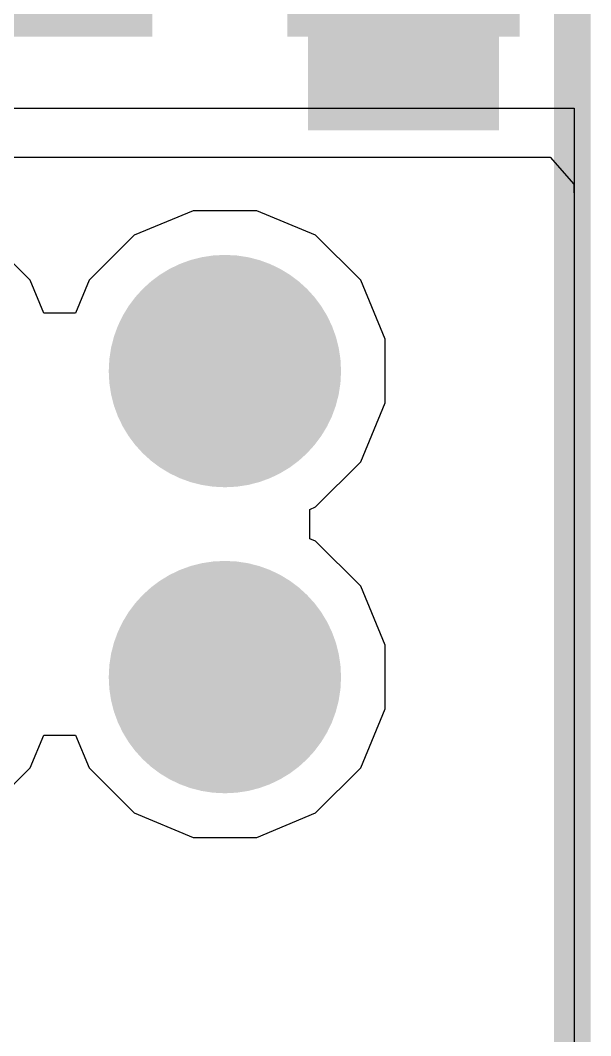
# Model space of a CAD drawing. Header units: inches. Extents: x -4 to 5258, y -4 to 5281.
# Drawn here: x 99.388 to 101.36, y 15.231 to 18.74 of the extents above; entities that cross this region are included whole.
import ezdxf

# ---------------------------------------------------------------- set-up
doc = ezdxf.new("R2010")
doc.units = ezdxf.units.IN
for name, color, linetype in [('Bottom Layer', 5, 'Continuous'), ('Bottom Solder', 6, 'Continuous'), ('Drill Drawing', 1, 'Continuous'), ('Layer 1', 16, 'Continuous'), ('Layer 2', 76, 'Continuous'), ('Top Layer', 1, 'Continuous'), ('Top Overlay', 2, 'Continuous'), ('Top Solder', 216, 'Continuous'), ('Via Holes', 16, 'Continuous')]:
    doc.layers.add(name, color=color, linetype=linetype)

# ---------------------------------------------------------------- blocks, each defined once
blk = doc.blocks.new('SOIC_8_20')
at = {"layer": 'Top Overlay'}
blk.add_hatch(color=2, dxfattribs=at).paths.add_polyline_path([(-1.8301, 1.5748), (-1.4999, 1.5748), (-1.4999, 2.2352), (-1.8301, 2.2352)])
at = {"layer": 'Top Solder'}
for points in [[(-1.8234, 2.3066), (-1.8234, 1.5034), (-3.5766, 1.5034), (-3.5766, 2.3066)], [(-1.8234, 1.0366), (-1.8234, 0.2334), (-3.5766, 0.2334), (-3.5766, 1.0366)]]:
    blk.add_hatch(color=216, dxfattribs=at).paths.add_polyline_path(points)
at = {"layer": 'Top Overlay'}
blk.add_lwpolyline([(1.9906, 2.4892, 0.127, 0.127, 0), (-1.9906, 2.4892, 0.127, 0.127, 0)], format="xyseb", dxfattribs=at)

msp = doc.modelspace()

# ---------------------------------------------------------------- hatches: boundary and pattern name
at = {"layer": 'Bottom Layer'}
h = msp.add_hatch(color=5, dxfattribs=at)
edge = h.paths.add_edge_path()
edge.add_arc((100.0954, 17.5277), 0.3, 0, 360)
h = msp.add_hatch(color=5, dxfattribs=at)
edge = h.paths.add_edge_path()
edge.add_arc((100.0954, 16.47), 0.3, 0, 360)
at = {"layer": 'Bottom Solder'}
h = msp.add_hatch(color=6, dxfattribs=at)
edge = h.paths.add_edge_path()
edge.add_arc((100.0954, 17.5277), 0.4016, 0, 360)
h = msp.add_hatch(color=6, dxfattribs=at)
edge = h.paths.add_edge_path()
edge.add_arc((100.0954, 16.47), 0.4016, 0, 360)
at = {"layer": 'Layer 1'}
h = msp.add_hatch(color=16, dxfattribs=at)
edge = h.paths.add_edge_path()
edge.add_arc((100.0954, 17.5277), 0.3, 0, 360)
h = msp.add_hatch(color=16, dxfattribs=at)
edge = h.paths.add_edge_path()
edge.add_arc((100.0954, 16.47), 0.3, 0, 360)
at = {"layer": 'Layer 2'}
h = msp.add_hatch(color=76, dxfattribs=at)
edge = h.paths.add_edge_path()
edge.add_arc((100.0954, 17.5277), 0.3, 0, 360)
h = msp.add_hatch(color=76, dxfattribs=at)
edge = h.paths.add_edge_path()
edge.add_arc((100.0954, 16.47), 0.3, 0, 360)
at = {"layer": 'Top Layer'}
h = msp.add_hatch(color=1, dxfattribs=at)
edge = h.paths.add_edge_path()
edge.add_arc((100.0954, 17.5277), 0.3, 0, 360)
h = msp.add_hatch(color=1, dxfattribs=at)
edge = h.paths.add_edge_path()
edge.add_arc((100.0954, 16.47), 0.3, 0, 360)
at = {"layer": 'Top Solder'}
h = msp.add_hatch(color=216, dxfattribs=at)
edge = h.paths.add_edge_path()
edge.add_arc((100.0954, 17.5277), 0.4016, 0, 360)
h = msp.add_hatch(color=216, dxfattribs=at)
edge = h.paths.add_edge_path()
edge.add_arc((100.0954, 16.47), 0.4016, 0, 360)
at = {"layer": 'Via Holes'}
h = msp.add_hatch(color=7, dxfattribs=at)
edge = h.paths.add_edge_path()
edge.add_arc((100.0954, 17.5277), 0.15, 0, 360)
h = msp.add_hatch(color=7, dxfattribs=at)
edge = h.paths.add_edge_path()
edge.add_arc((100.0954, 16.47), 0.15, 0, 360)

# ---------------------------------------------------------------- linework, layer by layer
at = {"layer": 'Bottom Layer'}
for p, q in [((99.9852, 18.0817), (99.7815, 17.9973)), ((100.2056, 18.0817), (99.9852, 18.0817)), ((100.4092, 17.9973), (100.2056, 18.0817)), ((99.422, 17.8415), (99.2662, 17.9973)), ((99.7815, 17.9973), (99.6257, 17.8415)), ((100.565, 17.8415), (100.4092, 17.9973)), ((99.4689, 17.7284), (99.422, 17.8415)), ((99.6257, 17.8415), (99.5788, 17.7284)), ((100.6494, 17.6379), (100.565, 17.8415)), ((99.5788, 17.7284), (99.4689, 17.7284)), ((100.6494, 17.4175), (100.6494, 17.6379)), ((100.565, 17.2139), (100.6494, 17.4175)), ((100.4092, 17.058), (100.565, 17.2139)), ((100.3889, 17.0496), (100.4092, 17.058)), ((100.3889, 16.948), (100.3889, 17.0496)), ((100.4092, 16.9397), (100.3889, 16.948)), ((100.565, 16.7838), (100.4092, 16.9397)), ((100.6494, 16.5802), (100.565, 16.7838)), ((100.6494, 16.3598), (100.6494, 16.5802)), ((100.565, 16.1562), (100.6494, 16.3598)), ((99.422, 16.1562), (99.4689, 16.2693)), ((99.4689, 16.2693), (99.5788, 16.2693)), ((99.5788, 16.2693), (99.6257, 16.1562)), ((99.2662, 16.0003), (99.422, 16.1562)), ((99.6257, 16.1562), (99.7815, 16.0003)), ((100.4092, 16.0003), (100.565, 16.1562)), ((99.7815, 16.0003), (99.9852, 15.916)), ((100.2056, 15.916), (100.4092, 16.0003)), ((99.9852, 15.916), (100.2056, 15.916))]:
    msp.add_line(p, q, dxfattribs=at)
at = {"layer": 'Drill Drawing'}
for points in [[(99.9684, 17.6547, 0.0508, 0.0508, 0), (99.9684, 17.7817, 0.0508, 0.0508, 0)], [(99.9684, 17.7817, 0.0508, 0.0508, 0), (100.2224, 17.7817, 0.0508, 0.0508, 0)], [(100.2224, 17.6547, 0.0508, 0.0508, 0), (100.2224, 17.7817, 0.0508, 0.0508, 0)], [(100.0192, 17.6039, 0.0508, 0.0508, 0), (100.0192, 17.6801, 0.0508, 0.0508, 0)], [(100.0192, 17.6801, 0.0508, 0.0508, 0), (100.1716, 17.6801, 0.0508, 0.0508, 0)], [(100.1716, 17.6039, 0.0508, 0.0508, 0), (100.1716, 17.6801, 0.0508, 0.0508, 0)], [(99.8414, 17.4007, 0.0508, 0.0508, 0), (99.8414, 17.6547, 0.0508, 0.0508, 0)], [(99.8414, 17.6547, 0.0508, 0.0508, 0), (99.9684, 17.6547, 0.0508, 0.0508, 0)], [(100.2224, 17.6547, 0.0508, 0.0508, 0), (100.3494, 17.6547, 0.0508, 0.0508, 0)], [(100.3494, 17.4007, 0.0508, 0.0508, 0), (100.3494, 17.6547, 0.0508, 0.0508, 0)], [(99.943, 17.4515, 0.0508, 0.0508, 0), (99.943, 17.6039, 0.0508, 0.0508, 0)], [(99.943, 17.6039, 0.0508, 0.0508, 0), (100.0192, 17.6039, 0.0508, 0.0508, 0)], [(100.1716, 17.6039, 0.0508, 0.0508, 0), (100.2478, 17.6039, 0.0508, 0.0508, 0)], [(100.2478, 17.4515, 0.0508, 0.0508, 0), (100.2478, 17.6039, 0.0508, 0.0508, 0)], [(99.943, 17.4515, 0.0508, 0.0508, 0), (100.0192, 17.4515, 0.0508, 0.0508, 0)], [(100.0192, 17.3753, 0.0508, 0.0508, 0), (100.0192, 17.4515, 0.0508, 0.0508, 0)], [(100.1716, 17.4515, 0.0508, 0.0508, 0), (100.2478, 17.4515, 0.0508, 0.0508, 0)], [(100.1716, 17.3753, 0.0508, 0.0508, 0), (100.1716, 17.4515, 0.0508, 0.0508, 0)], [(99.8414, 17.4007, 0.0508, 0.0508, 0), (99.9684, 17.4007, 0.0508, 0.0508, 0)], [(99.9684, 17.2737, 0.0508, 0.0508, 0), (99.9684, 17.4007, 0.0508, 0.0508, 0)], [(100.2224, 17.4007, 0.0508, 0.0508, 0), (100.3494, 17.4007, 0.0508, 0.0508, 0)], [(100.2224, 17.2737, 0.0508, 0.0508, 0), (100.2224, 17.4007, 0.0508, 0.0508, 0)], [(100.0192, 17.3753, 0.0508, 0.0508, 0), (100.1716, 17.3753, 0.0508, 0.0508, 0)], [(99.9684, 17.2737, 0.0508, 0.0508, 0), (100.2224, 17.2737, 0.0508, 0.0508, 0)], [(99.9684, 16.597, 0.0508, 0.0508, 0), (99.9684, 16.724, 0.0508, 0.0508, 0)], [(99.9684, 16.724, 0.0508, 0.0508, 0), (100.2224, 16.724, 0.0508, 0.0508, 0)], [(100.2224, 16.597, 0.0508, 0.0508, 0), (100.2224, 16.724, 0.0508, 0.0508, 0)], [(100.0192, 16.5462, 0.0508, 0.0508, 0), (100.0192, 16.6224, 0.0508, 0.0508, 0)], [(100.0192, 16.6224, 0.0508, 0.0508, 0), (100.1716, 16.6224, 0.0508, 0.0508, 0)], [(100.1716, 16.5462, 0.0508, 0.0508, 0), (100.1716, 16.6224, 0.0508, 0.0508, 0)], [(99.8414, 16.343, 0.0508, 0.0508, 0), (99.8414, 16.597, 0.0508, 0.0508, 0)], [(99.8414, 16.597, 0.0508, 0.0508, 0), (99.9684, 16.597, 0.0508, 0.0508, 0)], [(100.2224, 16.597, 0.0508, 0.0508, 0), (100.3494, 16.597, 0.0508, 0.0508, 0)], [(100.3494, 16.343, 0.0508, 0.0508, 0), (100.3494, 16.597, 0.0508, 0.0508, 0)], [(99.943, 16.3938, 0.0508, 0.0508, 0), (99.943, 16.5462, 0.0508, 0.0508, 0)], [(99.943, 16.5462, 0.0508, 0.0508, 0), (100.0192, 16.5462, 0.0508, 0.0508, 0)], [(100.1716, 16.5462, 0.0508, 0.0508, 0), (100.2478, 16.5462, 0.0508, 0.0508, 0)], [(100.2478, 16.3938, 0.0508, 0.0508, 0), (100.2478, 16.5462, 0.0508, 0.0508, 0)], [(99.943, 16.3938, 0.0508, 0.0508, 0), (100.0192, 16.3938, 0.0508, 0.0508, 0)], [(100.0192, 16.3176, 0.0508, 0.0508, 0), (100.0192, 16.3938, 0.0508, 0.0508, 0)], [(100.1716, 16.3938, 0.0508, 0.0508, 0), (100.2478, 16.3938, 0.0508, 0.0508, 0)], [(100.1716, 16.3176, 0.0508, 0.0508, 0), (100.1716, 16.3938, 0.0508, 0.0508, 0)], [(99.8414, 16.343, 0.0508, 0.0508, 0), (99.9684, 16.343, 0.0508, 0.0508, 0)], [(99.9684, 16.216, 0.0508, 0.0508, 0), (99.9684, 16.343, 0.0508, 0.0508, 0)], [(100.2224, 16.343, 0.0508, 0.0508, 0), (100.3494, 16.343, 0.0508, 0.0508, 0)], [(100.2224, 16.216, 0.0508, 0.0508, 0), (100.2224, 16.343, 0.0508, 0.0508, 0)], [(100.0192, 16.3176, 0.0508, 0.0508, 0), (100.1716, 16.3176, 0.0508, 0.0508, 0)], [(99.9684, 16.216, 0.0508, 0.0508, 0), (100.2224, 16.216, 0.0508, 0.0508, 0)]]:
    msp.add_lwpolyline(points, format="xyseb", dxfattribs=at)
for points in [[(99.9557, 17.7817, 0.0254, 0.0254, 1), (99.9811, 17.7817, 0.0254, 0.0254, 1)], [(99.9557, 17.7817, 0.0254, 0.0254, 1), (99.9811, 17.7817, 0.0254, 0.0254, 1)], [(100.2097, 17.7817, 0.0254, 0.0254, 1), (100.2351, 17.7817, 0.0254, 0.0254, 1)], [(100.2097, 17.7817, 0.0254, 0.0254, 1), (100.2351, 17.7817, 0.0254, 0.0254, 1)], [(100.0065, 17.6801, 0.0254, 0.0254, 1), (100.0319, 17.6801, 0.0254, 0.0254, 1)], [(100.0065, 17.6801, 0.0254, 0.0254, 1), (100.0319, 17.6801, 0.0254, 0.0254, 1)], [(100.1589, 17.6801, 0.0254, 0.0254, 1), (100.1843, 17.6801, 0.0254, 0.0254, 1)], [(100.1589, 17.6801, 0.0254, 0.0254, 1), (100.1843, 17.6801, 0.0254, 0.0254, 1)], [(99.8287, 17.6547, 0.0254, 0.0254, 1), (99.8541, 17.6547, 0.0254, 0.0254, 1)], [(99.8287, 17.6547, 0.0254, 0.0254, 1), (99.8541, 17.6547, 0.0254, 0.0254, 1)], [(99.9557, 17.6547, 0.0254, 0.0254, 1), (99.9811, 17.6547, 0.0254, 0.0254, 1)], [(99.9557, 17.6547, 0.0254, 0.0254, 1), (99.9811, 17.6547, 0.0254, 0.0254, 1)], [(100.2097, 17.6547, 0.0254, 0.0254, 1), (100.2351, 17.6547, 0.0254, 0.0254, 1)], [(100.2097, 17.6547, 0.0254, 0.0254, 1), (100.2351, 17.6547, 0.0254, 0.0254, 1)], [(100.3367, 17.6547, 0.0254, 0.0254, 1), (100.3621, 17.6547, 0.0254, 0.0254, 1)], [(100.3367, 17.6547, 0.0254, 0.0254, 1), (100.3621, 17.6547, 0.0254, 0.0254, 1)], [(99.9303, 17.6039, 0.0254, 0.0254, 1), (99.9557, 17.6039, 0.0254, 0.0254, 1)], [(99.9303, 17.6039, 0.0254, 0.0254, 1), (99.9557, 17.6039, 0.0254, 0.0254, 1)], [(100.0065, 17.6039, 0.0254, 0.0254, 1), (100.0319, 17.6039, 0.0254, 0.0254, 1)], [(100.0065, 17.6039, 0.0254, 0.0254, 1), (100.0319, 17.6039, 0.0254, 0.0254, 1)], [(100.1589, 17.6039, 0.0254, 0.0254, 1), (100.1843, 17.6039, 0.0254, 0.0254, 1)], [(100.1589, 17.6039, 0.0254, 0.0254, 1), (100.1843, 17.6039, 0.0254, 0.0254, 1)], [(100.2351, 17.6039, 0.0254, 0.0254, 1), (100.2605, 17.6039, 0.0254, 0.0254, 1)], [(100.2351, 17.6039, 0.0254, 0.0254, 1), (100.2605, 17.6039, 0.0254, 0.0254, 1)], [(99.9303, 17.4515, 0.0254, 0.0254, 1), (99.9557, 17.4515, 0.0254, 0.0254, 1)], [(99.9303, 17.4515, 0.0254, 0.0254, 1), (99.9557, 17.4515, 0.0254, 0.0254, 1)], [(100.0065, 17.4515, 0.0254, 0.0254, 1), (100.0319, 17.4515, 0.0254, 0.0254, 1)], [(100.0065, 17.4515, 0.0254, 0.0254, 1), (100.0319, 17.4515, 0.0254, 0.0254, 1)], [(100.1589, 17.4515, 0.0254, 0.0254, 1), (100.1843, 17.4515, 0.0254, 0.0254, 1)], [(100.1589, 17.4515, 0.0254, 0.0254, 1), (100.1843, 17.4515, 0.0254, 0.0254, 1)], [(100.2351, 17.4515, 0.0254, 0.0254, 1), (100.2605, 17.4515, 0.0254, 0.0254, 1)], [(100.2351, 17.4515, 0.0254, 0.0254, 1), (100.2605, 17.4515, 0.0254, 0.0254, 1)], [(99.8287, 17.4007, 0.0254, 0.0254, 1), (99.8541, 17.4007, 0.0254, 0.0254, 1)], [(99.8287, 17.4007, 0.0254, 0.0254, 1), (99.8541, 17.4007, 0.0254, 0.0254, 1)], [(99.9557, 17.4007, 0.0254, 0.0254, 1), (99.9811, 17.4007, 0.0254, 0.0254, 1)], [(99.9557, 17.4007, 0.0254, 0.0254, 1), (99.9811, 17.4007, 0.0254, 0.0254, 1)], [(100.2097, 17.4007, 0.0254, 0.0254, 1), (100.2351, 17.4007, 0.0254, 0.0254, 1)], [(100.2097, 17.4007, 0.0254, 0.0254, 1), (100.2351, 17.4007, 0.0254, 0.0254, 1)], [(100.3367, 17.4007, 0.0254, 0.0254, 1), (100.3621, 17.4007, 0.0254, 0.0254, 1)], [(100.3367, 17.4007, 0.0254, 0.0254, 1), (100.3621, 17.4007, 0.0254, 0.0254, 1)], [(100.0065, 17.3753, 0.0254, 0.0254, 1), (100.0319, 17.3753, 0.0254, 0.0254, 1)], [(100.0065, 17.3753, 0.0254, 0.0254, 1), (100.0319, 17.3753, 0.0254, 0.0254, 1)], [(100.1589, 17.3753, 0.0254, 0.0254, 1), (100.1843, 17.3753, 0.0254, 0.0254, 1)], [(100.1589, 17.3753, 0.0254, 0.0254, 1), (100.1843, 17.3753, 0.0254, 0.0254, 1)], [(99.9557, 17.2737, 0.0254, 0.0254, 1), (99.9811, 17.2737, 0.0254, 0.0254, 1)], [(99.9557, 17.2737, 0.0254, 0.0254, 1), (99.9811, 17.2737, 0.0254, 0.0254, 1)], [(100.2097, 17.2737, 0.0254, 0.0254, 1), (100.2351, 17.2737, 0.0254, 0.0254, 1)], [(100.2097, 17.2737, 0.0254, 0.0254, 1), (100.2351, 17.2737, 0.0254, 0.0254, 1)], [(99.9557, 16.724, 0.0254, 0.0254, 1), (99.9811, 16.724, 0.0254, 0.0254, 1)], [(99.9557, 16.724, 0.0254, 0.0254, 1), (99.9811, 16.724, 0.0254, 0.0254, 1)], [(100.2097, 16.724, 0.0254, 0.0254, 1), (100.2351, 16.724, 0.0254, 0.0254, 1)], [(100.2097, 16.724, 0.0254, 0.0254, 1), (100.2351, 16.724, 0.0254, 0.0254, 1)], [(100.0065, 16.6224, 0.0254, 0.0254, 1), (100.0319, 16.6224, 0.0254, 0.0254, 1)], [(100.0065, 16.6224, 0.0254, 0.0254, 1), (100.0319, 16.6224, 0.0254, 0.0254, 1)], [(100.1589, 16.6224, 0.0254, 0.0254, 1), (100.1843, 16.6224, 0.0254, 0.0254, 1)], [(100.1589, 16.6224, 0.0254, 0.0254, 1), (100.1843, 16.6224, 0.0254, 0.0254, 1)], [(99.8287, 16.597, 0.0254, 0.0254, 1), (99.8541, 16.597, 0.0254, 0.0254, 1)], [(99.8287, 16.597, 0.0254, 0.0254, 1), (99.8541, 16.597, 0.0254, 0.0254, 1)], [(99.9557, 16.597, 0.0254, 0.0254, 1), (99.9811, 16.597, 0.0254, 0.0254, 1)], [(99.9557, 16.597, 0.0254, 0.0254, 1), (99.9811, 16.597, 0.0254, 0.0254, 1)], [(100.2097, 16.597, 0.0254, 0.0254, 1), (100.2351, 16.597, 0.0254, 0.0254, 1)], [(100.2097, 16.597, 0.0254, 0.0254, 1), (100.2351, 16.597, 0.0254, 0.0254, 1)], [(100.3367, 16.597, 0.0254, 0.0254, 1), (100.3621, 16.597, 0.0254, 0.0254, 1)], [(100.3367, 16.597, 0.0254, 0.0254, 1), (100.3621, 16.597, 0.0254, 0.0254, 1)], [(99.9303, 16.5462, 0.0254, 0.0254, 1), (99.9557, 16.5462, 0.0254, 0.0254, 1)], [(99.9303, 16.5462, 0.0254, 0.0254, 1), (99.9557, 16.5462, 0.0254, 0.0254, 1)], [(100.0065, 16.5462, 0.0254, 0.0254, 1), (100.0319, 16.5462, 0.0254, 0.0254, 1)], [(100.0065, 16.5462, 0.0254, 0.0254, 1), (100.0319, 16.5462, 0.0254, 0.0254, 1)], [(100.1589, 16.5462, 0.0254, 0.0254, 1), (100.1843, 16.5462, 0.0254, 0.0254, 1)], [(100.1589, 16.5462, 0.0254, 0.0254, 1), (100.1843, 16.5462, 0.0254, 0.0254, 1)], [(100.2351, 16.5462, 0.0254, 0.0254, 1), (100.2605, 16.5462, 0.0254, 0.0254, 1)], [(100.2351, 16.5462, 0.0254, 0.0254, 1), (100.2605, 16.5462, 0.0254, 0.0254, 1)], [(99.9303, 16.3938, 0.0254, 0.0254, 1), (99.9557, 16.3938, 0.0254, 0.0254, 1)], [(99.9303, 16.3938, 0.0254, 0.0254, 1), (99.9557, 16.3938, 0.0254, 0.0254, 1)], [(100.0065, 16.3938, 0.0254, 0.0254, 1), (100.0319, 16.3938, 0.0254, 0.0254, 1)], [(100.0065, 16.3938, 0.0254, 0.0254, 1), (100.0319, 16.3938, 0.0254, 0.0254, 1)], [(100.1589, 16.3938, 0.0254, 0.0254, 1), (100.1843, 16.3938, 0.0254, 0.0254, 1)], [(100.1589, 16.3938, 0.0254, 0.0254, 1), (100.1843, 16.3938, 0.0254, 0.0254, 1)], [(100.2351, 16.3938, 0.0254, 0.0254, 1), (100.2605, 16.3938, 0.0254, 0.0254, 1)], [(100.2351, 16.3938, 0.0254, 0.0254, 1), (100.2605, 16.3938, 0.0254, 0.0254, 1)], [(99.8287, 16.343, 0.0254, 0.0254, 1), (99.8541, 16.343, 0.0254, 0.0254, 1)], [(99.8287, 16.343, 0.0254, 0.0254, 1), (99.8541, 16.343, 0.0254, 0.0254, 1)], [(99.9557, 16.343, 0.0254, 0.0254, 1), (99.9811, 16.343, 0.0254, 0.0254, 1)], [(99.9557, 16.343, 0.0254, 0.0254, 1), (99.9811, 16.343, 0.0254, 0.0254, 1)], [(100.2097, 16.343, 0.0254, 0.0254, 1), (100.2351, 16.343, 0.0254, 0.0254, 1)], [(100.2097, 16.343, 0.0254, 0.0254, 1), (100.2351, 16.343, 0.0254, 0.0254, 1)], [(100.3367, 16.343, 0.0254, 0.0254, 1), (100.3621, 16.343, 0.0254, 0.0254, 1)], [(100.3367, 16.343, 0.0254, 0.0254, 1), (100.3621, 16.343, 0.0254, 0.0254, 1)], [(100.0065, 16.3176, 0.0254, 0.0254, 1), (100.0319, 16.3176, 0.0254, 0.0254, 1)], [(100.0065, 16.3176, 0.0254, 0.0254, 1), (100.0319, 16.3176, 0.0254, 0.0254, 1)], [(100.1589, 16.3176, 0.0254, 0.0254, 1), (100.1843, 16.3176, 0.0254, 0.0254, 1)], [(100.1589, 16.3176, 0.0254, 0.0254, 1), (100.1843, 16.3176, 0.0254, 0.0254, 1)], [(99.9557, 16.216, 0.0254, 0.0254, 1), (99.9811, 16.216, 0.0254, 0.0254, 1)], [(99.9557, 16.216, 0.0254, 0.0254, 1), (99.9811, 16.216, 0.0254, 0.0254, 1)], [(100.2097, 16.216, 0.0254, 0.0254, 1), (100.2351, 16.216, 0.0254, 0.0254, 1)], [(100.2097, 16.216, 0.0254, 0.0254, 1), (100.2351, 16.216, 0.0254, 0.0254, 1)]]:
    msp.add_lwpolyline(points, format="xyseb", close=True, dxfattribs=at)
at = {"layer": 'Layer 1'}
for p, q in [((99.9852, 18.0817), (99.7815, 17.9973)), ((100.2056, 18.0817), (99.9852, 18.0817)), ((100.4092, 17.9973), (100.2056, 18.0817)), ((99.422, 17.8415), (99.2662, 17.9973)), ((99.7815, 17.9973), (99.6257, 17.8415)), ((100.565, 17.8415), (100.4092, 17.9973)), ((99.4689, 17.7284), (99.422, 17.8415)), ((99.6257, 17.8415), (99.5788, 17.7284)), ((100.6494, 17.6379), (100.565, 17.8415)), ((99.5788, 17.7284), (99.4689, 17.7284)), ((100.6494, 17.4175), (100.6494, 17.6379)), ((100.565, 17.2139), (100.6494, 17.4175)), ((100.4092, 17.058), (100.565, 17.2139)), ((100.3889, 17.0496), (100.4092, 17.058)), ((100.3889, 16.948), (100.3889, 17.0496)), ((100.4092, 16.9397), (100.3889, 16.948)), ((100.565, 16.7838), (100.4092, 16.9397)), ((100.6494, 16.5802), (100.565, 16.7838)), ((100.6494, 16.3598), (100.6494, 16.5802)), ((100.565, 16.1562), (100.6494, 16.3598)), ((99.422, 16.1562), (99.4689, 16.2693)), ((99.4689, 16.2693), (99.5788, 16.2693)), ((99.5788, 16.2693), (99.6257, 16.1562)), ((99.2662, 16.0003), (99.422, 16.1562)), ((99.6257, 16.1562), (99.7815, 16.0003)), ((100.4092, 16.0003), (100.565, 16.1562)), ((99.7815, 16.0003), (99.9852, 15.916)), ((100.2056, 15.916), (100.4092, 16.0003)), ((99.9852, 15.916), (100.2056, 15.916))]:
    msp.add_line(p, q, dxfattribs=at)
at = {"layer": 'Layer 2'}
for p, q in [((96.63, 18.4365), (101.3025, 18.4365)), ((101.3025, 18.4365), (101.3025, 5.5734))]:
    msp.add_line(p, q, dxfattribs=at)
at = {"layer": 'Top Layer'}
for p, q in [((98.8882, 18.2669), (100.0108, 18.2669)), ((100.0108, 18.2669), (100.0108, 18.2669)), ((100.0108, 18.2669), (101.2195, 18.2669)), ((101.2195, 18.2669), (101.3012, 18.1734)), ((101.3012, 18.1734), (101.3012, 18.1463)), ((101.3012, 18.1463), (101.3025, 18.1399)), ((101.3025, 18.1399), (101.3025, 5.5734))]:
    msp.add_line(p, q, dxfattribs=at)

# ---------------------------------------------------------------- block references
at = {"rotation": 270}
msp.add_blockref('SOIC_8_20', (98.8074, 16.8598), dxfattribs=at)

doc.saveas('drawing.dxf')
